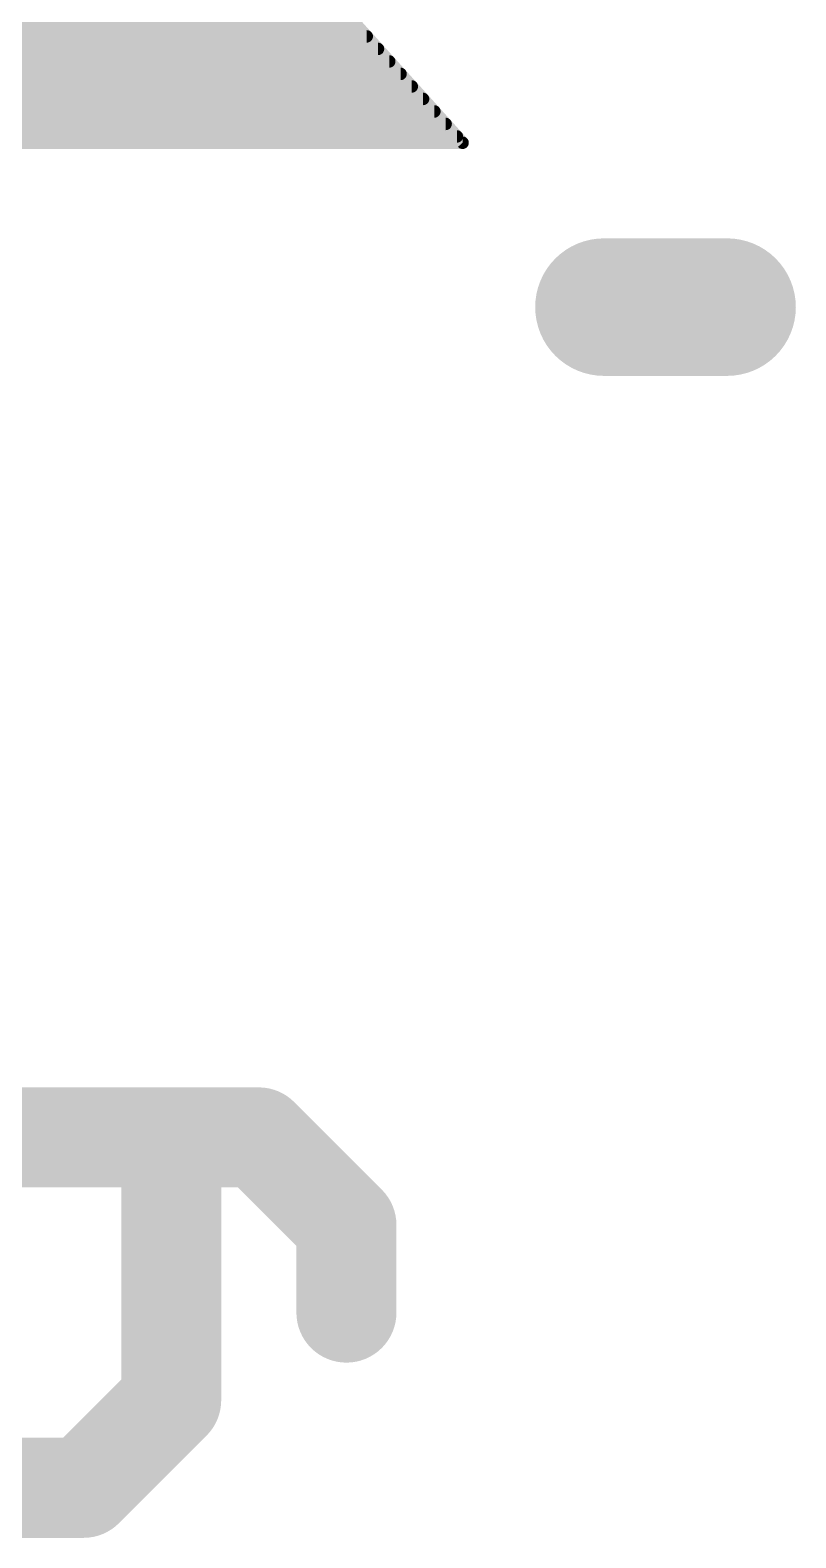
# Model space of a CAD drawing. Extents: x -10.1 to 20.4, y -11.4 to 45.8.
# Drawn here: x 16.122 to 17.677, y 30.656 to 33.719 of the extents above; entities that cross this region are included whole.
import ezdxf

# ---------------------------------------------------------------- set-up
doc = ezdxf.new("R2010")
doc.units = 0
doc.layers.add('21', color=41, linetype='CONTINUOUS')
doc.layers.add('22', color=40, linetype='CONTINUOUS')

msp = doc.modelspace()

# ---------------------------------------------------------------- linework, layer by layer
at = {"layer": '21', "const_width": 0.2032}
for points in [[(16.5863, 31.4694), (15.6966, 31.4694)], [(16.4084, 30.9355), (16.4084, 31.4694)], [(16.7643, 31.2914), (16.5863, 31.4694)], [(16.7643, 31.1135), (16.7643, 31.2914)], [(16.2305, 30.7576), (16.4084, 30.9355)], [(15.8745, 30.7576), (16.2305, 30.7576)]]:
    msp.add_lwpolyline(points, dxfattribs=at)
at = {"layer": '21', "const_width": 0.1016}
for points in [[(16.4592, 31.4694, 1), (16.3576, 31.4694)], [(16.6223, 31.5053, 1), (16.5504, 31.4335)], [(16.5863, 31.4186, 1), (16.5863, 31.5202)], [(16.8151, 31.2914, 1), (16.7135, 31.2914)], [(16.7284, 31.2555, 1), (16.8002, 31.3274)], [(16.7135, 31.1135, 1), (16.8151, 31.1135)], [(16.4443, 30.8996, 1), (16.3725, 30.9714)], [(16.3576, 30.9355, 1), (16.4592, 30.9355)], [(16.1945, 30.7935, 1), (16.2664, 30.7217)], [(16.2305, 30.7068, 1), (16.2305, 30.8084)]]:
    msp.add_lwpolyline(points, format="xyb", dxfattribs=at)
at = {"layer": '22'}
for points, const_width in [([(17.0002, 33.4899), (16.6268, 33.9039)], 0.0254), ([(14.5367, 33.7312), (16.7826, 33.7312)], 0.0254), ([(14.5271, 33.6804), (16.8284, 33.6804)], 0.0254), ([(14.5319, 33.7058), (16.8055, 33.7058)], 0.0254), ([(14.5223, 33.655), (16.8513, 33.655)], 0.0254), ([(14.5175, 33.6296), (16.8742, 33.6296)], 0.0254), ([(14.5126, 33.6042), (16.8971, 33.6042)], 0.0254), ([(14.503, 33.5534), (16.9429, 33.5534)], 0.0254), ([(14.5078, 33.5788), (16.92, 33.5788)], 0.0254), ([(14.4982, 33.528), (16.9658, 33.528)], 0.0254), ([(15.4282, 33.5026), (16.9887, 33.5026)], 0.0254), ([(15.5702, 33.4899), (17.0002, 33.4899)], 0.0254), ([(17.2874, 33.156), (17.5374, 33.156)], 0.2794)]:
    msp.add_lwpolyline(points, dxfattribs=dict(at, const_width=const_width))
for points, const_width in [([(16.8055, 33.6995, 1), (16.8055, 33.7122)], 0.0127), ([(16.8284, 33.6741, 1), (16.8284, 33.6867)], 0.0127), ([(16.8513, 33.6487, 1), (16.8513, 33.6613)], 0.0127), ([(16.8742, 33.6233, 1), (16.8742, 33.636)], 0.0127), ([(16.8971, 33.5979, 1), (16.8971, 33.6105)], 0.0127), ([(16.92, 33.5725, 1), (16.92, 33.5851)], 0.0127), ([(16.9429, 33.5471, 1), (16.9429, 33.5598)], 0.0127), ([(16.9658, 33.5217, 1), (16.9658, 33.5343)], 0.0127), ([(16.9887, 33.4963, 1), (16.9887, 33.5089)], 0.0127), ([(16.9955, 33.4856, 1), (17.0049, 33.4942)], 0.0127), ([(17.0002, 33.4836, 1), (17.0002, 33.4962)], 0.0127), ([(17.2874, 33.2258, 1), (17.2874, 33.0861)], 0.1397), ([(17.5374, 33.0861, 1), (17.5374, 33.2258)], 0.1397)]:
    msp.add_lwpolyline(points, format="xyb", dxfattribs=dict(at, const_width=const_width))

doc.saveas('drawing.dxf')
